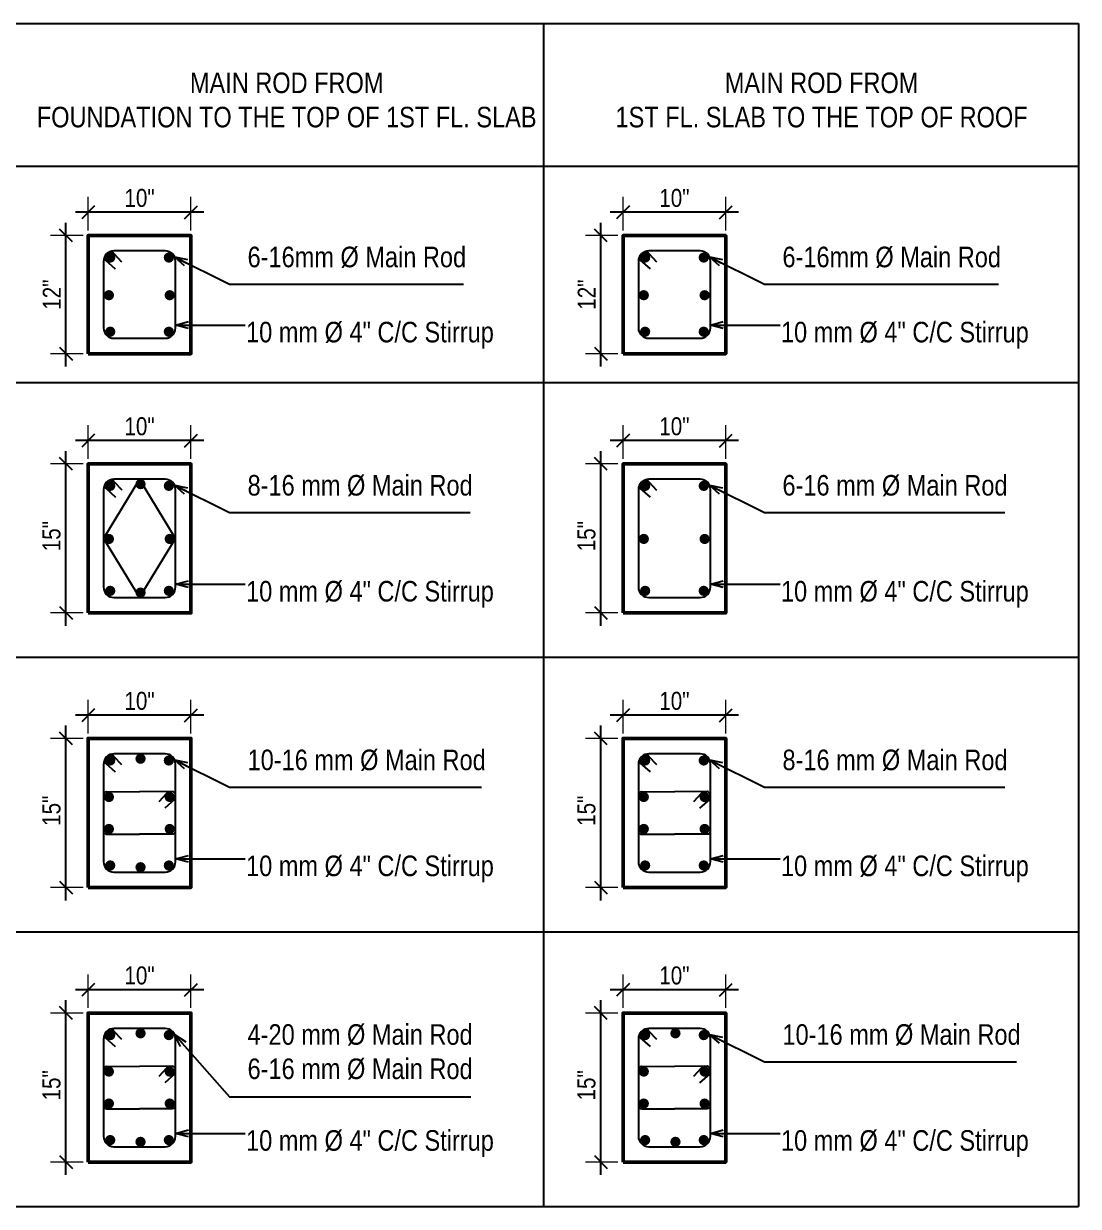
# Model space of a CAD drawing. Header units: inches. Extents: x -4010 to 92088, y -38563 to -1318.
# Drawn here: x 31318.2 to 31420.8, y -16396.8 to -16281.7 of the extents above; entities that cross this region are included whole.
import ezdxf

# ---------------------------------------------------------------- set-up
doc = ezdxf.new("R2010")
doc.units = ezdxf.units.IN
doc.header["$MEASUREMENT"] = 0
doc.header["$PDMODE"] = 99
doc.layers.add('Column', color=2, linetype='Continuous', lineweight=50)
doc.layers.add('DIM', color=7, linetype='Continuous', lineweight=15)
doc.layers.add('Rod', color=1, linetype='Continuous')
doc.layers.add('TEX', color=7, linetype='Continuous')
doc.styles.get("Standard").update_dxf_attribs({"font": 'ARIALN.TTF'})
doc.dimstyles.new('_20', dxfattribs={"dimscale": 0.25, "dimtxt": 7, "dimasz": 5, "dimexe": 6, "dimexo": 2, "dimgap": 2, "dimtad": 1, "dimdec": 1, "dimzin": 3, "dimdsep": 46, "dimlunit": 4, "dimtxsty": 'Standard', "dimblk": 'OBLIQUE', "dimcen": 0, "dimdle": 5, "dimclrt": 7, "dimazin": 0, "dimtfac": 0.0375, "dimtdec": 1, "dimtofl": 0, "dimtmove": 0, "dimatfit": 3, "dimldrblk": 'OPEN30', "dimfxl": 6, "dimtvp": 0.8, "dimtolj": 1, "dimtzin": 0, "dimlwe": -1, "dimarcsym": 0})

# ---------------------------------------------------------------- blocks, each defined once
blk = doc.blocks.new('_Oblique')
at = {"color": 0, "linetype": 'ByBlock', "lineweight": -2}
blk.add_line((-0.5, -0.5), (0.5, 0.5), dxfattribs=at)
blk = doc.blocks.new('*D399')
at = {"layer": 'Defpoints', "color": 0}
for p in [(31322.33, -16302.29), (31324.49, -16302.29), (31324.49, -16313.79)]:
    blk.add_point(p, dxfattribs=at)
at = {"layer": 'DIM', "color": 0, "lineweight": -2}
blk.add_line((31322.33, -16315.04), (31322.33, -16301.04), dxfattribs=at)
at = {"layer": 'DIM', "color": 0}
for p, q in [((31323.99, -16302.29), (31320.83, -16302.29)), ((31323.99, -16313.79), (31320.83, -16313.79))]:
    blk.add_line(p, q, dxfattribs=at)
at = {"layer": 'DIM', "color": 0, "lineweight": -2, "xscale": 1.25, "yscale": 1.25, "zscale": 1.25}
for p, rotation in [((31322.33, -16302.29), 90), ((31322.33, -16313.79), 270)]:
    blk.add_blockref('_Oblique', p, dxfattribs=dict(at, rotation=rotation))
at = {"layer": 'DIM', "color": 7, "insert": (31320.95, -16308.04), "char_height": 1.75, "attachment_point": 5, "rotation": 90}
blk.add_mtext('\\A1;12"', dxfattribs=at)
blk = doc.blocks.new('_Open30')
at = {"color": 0, "linetype": 'ByBlock', "lineweight": -2}
for p, q in [((-1, 0.268), (0, 0)), ((0, 0), (-1, -0.268)), ((0, 0), (-1, 0))]:
    blk.add_line(p, q, dxfattribs=at)
blk = doc.blocks.new('*D556')
at = {"layer": 'Defpoints', "color": 0}
for p in [(31324.49, -16300.03), (31324.49, -16302.29), (31334.49, -16302.29)]:
    blk.add_point(p, dxfattribs=at)
at = {"layer": 'DIM', "color": 0}
for p, q in [((31324.49, -16301.79), (31324.49, -16298.53)), ((31334.49, -16301.79), (31334.49, -16298.53))]:
    blk.add_line(p, q, dxfattribs=at)
at = {"layer": 'DIM', "color": 0, "lineweight": -2}
blk.add_line((31335.74, -16300.03), (31323.24, -16300.03), dxfattribs=at)
at = {"layer": 'DIM', "color": 0, "lineweight": -2, "xscale": 1.25, "yscale": 1.25, "zscale": 1.25, "rotation": 180}
blk.add_blockref('_Oblique', (31324.49, -16300.03), dxfattribs=at)
at = {"layer": 'DIM', "color": 0, "lineweight": -2, "xscale": 1.25, "yscale": 1.25, "zscale": 1.25}
blk.add_blockref('_Oblique', (31334.49, -16300.03), dxfattribs=at)
at = {"layer": 'DIM', "color": 7, "insert": (31329.49, -16298.64), "char_height": 1.75, "attachment_point": 5}
blk.add_mtext('\\A1;10"', dxfattribs=at)
blk = doc.blocks.new('*D400')
at = {"layer": 'Defpoints', "color": 0}
for p in [(31322.33, -16351.23), (31324.49, -16351.23), (31324.49, -16365.73)]:
    blk.add_point(p, dxfattribs=at)
at = {"layer": 'DIM', "color": 0, "lineweight": -2}
blk.add_line((31322.33, -16366.98), (31322.33, -16349.98), dxfattribs=at)
at = {"layer": 'DIM', "color": 0}
for p, q in [((31323.99, -16351.23), (31320.83, -16351.23)), ((31323.99, -16365.73), (31320.83, -16365.73))]:
    blk.add_line(p, q, dxfattribs=at)
at = {"layer": 'DIM', "color": 0, "lineweight": -2, "xscale": 1.25, "yscale": 1.25, "zscale": 1.25}
for p, rotation in [((31322.33, -16351.23), 90), ((31322.33, -16365.73), 270)]:
    blk.add_blockref('_Oblique', p, dxfattribs=dict(at, rotation=rotation))
at = {"layer": 'DIM', "color": 7, "insert": (31320.93, -16358.26), "char_height": 1.75, "attachment_point": 5, "rotation": 90}
blk.add_mtext('\\A1;15"', dxfattribs=at)
blk = doc.blocks.new('*D557')
at = {"layer": 'Defpoints', "color": 0}
for p in [(31324.49, -16348.97), (31324.49, -16351.23), (31334.49, -16351.23)]:
    blk.add_point(p, dxfattribs=at)
at = {"layer": 'DIM', "color": 0}
for p, q in [((31324.49, -16350.73), (31324.49, -16347.47)), ((31334.49, -16350.73), (31334.49, -16347.47))]:
    blk.add_line(p, q, dxfattribs=at)
at = {"layer": 'DIM', "color": 0, "lineweight": -2}
blk.add_line((31335.74, -16348.97), (31323.24, -16348.97), dxfattribs=at)
at = {"layer": 'DIM', "color": 0, "lineweight": -2, "xscale": 1.25, "yscale": 1.25, "zscale": 1.25, "rotation": 180}
blk.add_blockref('_Oblique', (31324.49, -16348.97), dxfattribs=at)
at = {"layer": 'DIM', "color": 0, "lineweight": -2, "xscale": 1.25, "yscale": 1.25, "zscale": 1.25}
blk.add_blockref('_Oblique', (31334.49, -16348.97), dxfattribs=at)
at = {"layer": 'DIM', "color": 7, "insert": (31329.49, -16347.58), "char_height": 1.75, "attachment_point": 5}
blk.add_mtext('\\A1;10"', dxfattribs=at)
blk = doc.blocks.new('*D402')
at = {"layer": 'Defpoints', "color": 0}
for p in [(31374.38, -16302.29), (31376.53, -16302.29), (31376.53, -16313.79)]:
    blk.add_point(p, dxfattribs=at)
at = {"layer": 'DIM', "color": 0, "lineweight": -2}
blk.add_line((31374.38, -16315.04), (31374.38, -16301.04), dxfattribs=at)
at = {"layer": 'DIM', "color": 0}
for p, q in [((31376.03, -16302.29), (31372.88, -16302.29)), ((31376.03, -16313.79), (31372.88, -16313.79))]:
    blk.add_line(p, q, dxfattribs=at)
at = {"layer": 'DIM', "color": 0, "lineweight": -2, "xscale": 1.25, "yscale": 1.25, "zscale": 1.25}
for p, rotation in [((31374.38, -16302.29), 90), ((31374.38, -16313.79), 270)]:
    blk.add_blockref('_Oblique', p, dxfattribs=dict(at, rotation=rotation))
at = {"layer": 'DIM', "color": 7, "insert": (31373, -16308.04), "char_height": 1.75, "attachment_point": 5, "rotation": 90}
blk.add_mtext('\\A1;12"', dxfattribs=at)
blk = doc.blocks.new('*D559')
at = {"layer": 'Defpoints', "color": 0}
for p in [(31376.53, -16300.03), (31376.53, -16302.29), (31386.53, -16302.29)]:
    blk.add_point(p, dxfattribs=at)
at = {"layer": 'DIM', "color": 0}
for p, q in [((31376.53, -16301.79), (31376.53, -16298.53)), ((31386.53, -16301.79), (31386.53, -16298.53))]:
    blk.add_line(p, q, dxfattribs=at)
at = {"layer": 'DIM', "color": 0, "lineweight": -2}
blk.add_line((31387.78, -16300.03), (31375.28, -16300.03), dxfattribs=at)
at = {"layer": 'DIM', "color": 0, "lineweight": -2, "xscale": 1.25, "yscale": 1.25, "zscale": 1.25, "rotation": 180}
blk.add_blockref('_Oblique', (31376.53, -16300.03), dxfattribs=at)
at = {"layer": 'DIM', "color": 0, "lineweight": -2, "xscale": 1.25, "yscale": 1.25, "zscale": 1.25}
blk.add_blockref('_Oblique', (31386.53, -16300.03), dxfattribs=at)
at = {"layer": 'DIM', "color": 7, "insert": (31381.53, -16298.64), "char_height": 1.75, "attachment_point": 5}
blk.add_mtext('\\A1;10"', dxfattribs=at)
blk = doc.blocks.new('*D403')
at = {"layer": 'Defpoints', "color": 0}
for p in [(31374.38, -16351.23), (31376.53, -16351.23), (31376.53, -16365.73)]:
    blk.add_point(p, dxfattribs=at)
at = {"layer": 'DIM', "color": 0, "lineweight": -2}
blk.add_line((31374.38, -16366.98), (31374.38, -16349.98), dxfattribs=at)
at = {"layer": 'DIM', "color": 0}
for p, q in [((31376.03, -16351.23), (31372.88, -16351.23)), ((31376.03, -16365.73), (31372.88, -16365.73))]:
    blk.add_line(p, q, dxfattribs=at)
at = {"layer": 'DIM', "color": 0, "lineweight": -2, "xscale": 1.25, "yscale": 1.25, "zscale": 1.25}
for p, rotation in [((31374.38, -16351.23), 90), ((31374.38, -16365.73), 270)]:
    blk.add_blockref('_Oblique', p, dxfattribs=dict(at, rotation=rotation))
at = {"layer": 'DIM', "color": 7, "insert": (31372.98, -16358.26), "char_height": 1.75, "attachment_point": 5, "rotation": 90}
blk.add_mtext('\\A1;15"', dxfattribs=at)
blk = doc.blocks.new('*D560')
at = {"layer": 'Defpoints', "color": 0}
for p in [(31376.53, -16348.97), (31376.53, -16351.23), (31386.53, -16351.23)]:
    blk.add_point(p, dxfattribs=at)
at = {"layer": 'DIM', "color": 0}
for p, q in [((31376.53, -16350.73), (31376.53, -16347.47)), ((31386.53, -16350.73), (31386.53, -16347.47))]:
    blk.add_line(p, q, dxfattribs=at)
at = {"layer": 'DIM', "color": 0, "lineweight": -2}
blk.add_line((31387.78, -16348.97), (31375.28, -16348.97), dxfattribs=at)
at = {"layer": 'DIM', "color": 0, "lineweight": -2, "xscale": 1.25, "yscale": 1.25, "zscale": 1.25, "rotation": 180}
blk.add_blockref('_Oblique', (31376.53, -16348.97), dxfattribs=at)
at = {"layer": 'DIM', "color": 0, "lineweight": -2, "xscale": 1.25, "yscale": 1.25, "zscale": 1.25}
blk.add_blockref('_Oblique', (31386.53, -16348.97), dxfattribs=at)
at = {"layer": 'DIM', "color": 7, "insert": (31381.53, -16347.58), "char_height": 1.75, "attachment_point": 5}
blk.add_mtext('\\A1;10"', dxfattribs=at)
blk = doc.blocks.new('*D404')
at = {"layer": 'Defpoints', "color": 0}
for p in [(31322.33, -16324.51), (31324.49, -16324.51), (31324.49, -16339.01)]:
    blk.add_point(p, dxfattribs=at)
at = {"layer": 'DIM', "color": 0, "lineweight": -2}
blk.add_line((31322.33, -16340.26), (31322.33, -16323.26), dxfattribs=at)
at = {"layer": 'DIM', "color": 0}
for p, q in [((31323.99, -16324.51), (31320.83, -16324.51)), ((31323.99, -16339.01), (31320.83, -16339.01))]:
    blk.add_line(p, q, dxfattribs=at)
at = {"layer": 'DIM', "color": 0, "lineweight": -2, "xscale": 1.25, "yscale": 1.25, "zscale": 1.25}
for p, rotation in [((31322.33, -16324.51), 90), ((31322.33, -16339.01), 270)]:
    blk.add_blockref('_Oblique', p, dxfattribs=dict(at, rotation=rotation))
at = {"layer": 'DIM', "color": 7, "insert": (31320.93, -16331.54), "char_height": 1.75, "attachment_point": 5, "rotation": 90}
blk.add_mtext('\\A1;15"', dxfattribs=at)
blk = doc.blocks.new('*D561')
at = {"layer": 'Defpoints', "color": 0}
for p in [(31324.49, -16322.25), (31324.49, -16324.51), (31334.49, -16324.51)]:
    blk.add_point(p, dxfattribs=at)
at = {"layer": 'DIM', "color": 0}
for p, q in [((31324.49, -16324.01), (31324.49, -16320.75)), ((31334.49, -16324.01), (31334.49, -16320.75))]:
    blk.add_line(p, q, dxfattribs=at)
at = {"layer": 'DIM', "color": 0, "lineweight": -2}
blk.add_line((31335.74, -16322.25), (31323.24, -16322.25), dxfattribs=at)
at = {"layer": 'DIM', "color": 0, "lineweight": -2, "xscale": 1.25, "yscale": 1.25, "zscale": 1.25, "rotation": 180}
blk.add_blockref('_Oblique', (31324.49, -16322.25), dxfattribs=at)
at = {"layer": 'DIM', "color": 0, "lineweight": -2, "xscale": 1.25, "yscale": 1.25, "zscale": 1.25}
blk.add_blockref('_Oblique', (31334.49, -16322.25), dxfattribs=at)
at = {"layer": 'DIM', "color": 7, "insert": (31329.49, -16320.86), "char_height": 1.75, "attachment_point": 5}
blk.add_mtext('\\A1;10"', dxfattribs=at)
blk = doc.blocks.new('*D406')
at = {"layer": 'Defpoints', "color": 0}
for p in [(31374.38, -16324.51), (31376.53, -16324.51), (31376.53, -16339.01)]:
    blk.add_point(p, dxfattribs=at)
at = {"layer": 'DIM', "color": 0, "lineweight": -2}
blk.add_line((31374.38, -16340.26), (31374.38, -16323.26), dxfattribs=at)
at = {"layer": 'DIM', "color": 0}
for p, q in [((31376.03, -16324.51), (31372.88, -16324.51)), ((31376.03, -16339.01), (31372.88, -16339.01))]:
    blk.add_line(p, q, dxfattribs=at)
at = {"layer": 'DIM', "color": 0, "lineweight": -2, "xscale": 1.25, "yscale": 1.25, "zscale": 1.25}
for p, rotation in [((31374.38, -16324.51), 90), ((31374.38, -16339.01), 270)]:
    blk.add_blockref('_Oblique', p, dxfattribs=dict(at, rotation=rotation))
at = {"layer": 'DIM', "color": 7, "insert": (31372.98, -16331.54), "char_height": 1.75, "attachment_point": 5, "rotation": 90}
blk.add_mtext('\\A1;15"', dxfattribs=at)
blk = doc.blocks.new('*D563')
at = {"layer": 'Defpoints', "color": 0}
for p in [(31376.53, -16322.25), (31376.53, -16324.51), (31386.53, -16324.51)]:
    blk.add_point(p, dxfattribs=at)
at = {"layer": 'DIM', "color": 0}
for p, q in [((31376.53, -16324.01), (31376.53, -16320.75)), ((31386.53, -16324.01), (31386.53, -16320.75))]:
    blk.add_line(p, q, dxfattribs=at)
at = {"layer": 'DIM', "color": 0, "lineweight": -2}
blk.add_line((31387.78, -16322.25), (31375.28, -16322.25), dxfattribs=at)
at = {"layer": 'DIM', "color": 0, "lineweight": -2, "xscale": 1.25, "yscale": 1.25, "zscale": 1.25, "rotation": 180}
blk.add_blockref('_Oblique', (31376.53, -16322.25), dxfattribs=at)
at = {"layer": 'DIM', "color": 0, "lineweight": -2, "xscale": 1.25, "yscale": 1.25, "zscale": 1.25}
blk.add_blockref('_Oblique', (31386.53, -16322.25), dxfattribs=at)
at = {"layer": 'DIM', "color": 7, "insert": (31381.53, -16320.86), "char_height": 1.75, "attachment_point": 5}
blk.add_mtext('\\A1;10"', dxfattribs=at)
blk = doc.blocks.new('*D407')
at = {"layer": 'Defpoints', "color": 0}
for p in [(31322.33, -16377.95), (31324.49, -16377.95), (31324.49, -16392.45)]:
    blk.add_point(p, dxfattribs=at)
at = {"layer": 'DIM', "color": 0, "lineweight": -2}
blk.add_line((31322.33, -16393.7), (31322.33, -16376.7), dxfattribs=at)
at = {"layer": 'DIM', "color": 0}
for p, q in [((31323.99, -16377.95), (31320.83, -16377.95)), ((31323.99, -16392.45), (31320.83, -16392.45))]:
    blk.add_line(p, q, dxfattribs=at)
at = {"layer": 'DIM', "color": 0, "lineweight": -2, "xscale": 1.25, "yscale": 1.25, "zscale": 1.25}
for p, rotation in [((31322.33, -16377.95), 90), ((31322.33, -16392.45), 270)]:
    blk.add_blockref('_Oblique', p, dxfattribs=dict(at, rotation=rotation))
at = {"layer": 'DIM', "color": 7, "insert": (31320.93, -16384.98), "char_height": 1.75, "attachment_point": 5, "rotation": 90}
blk.add_mtext('\\A1;15"', dxfattribs=at)
blk = doc.blocks.new('*D564')
at = {"layer": 'Defpoints', "color": 0}
for p in [(31324.49, -16375.69), (31324.49, -16377.95), (31334.49, -16377.95)]:
    blk.add_point(p, dxfattribs=at)
at = {"layer": 'DIM', "color": 0}
for p, q in [((31324.49, -16377.45), (31324.49, -16374.19)), ((31334.49, -16377.45), (31334.49, -16374.19))]:
    blk.add_line(p, q, dxfattribs=at)
at = {"layer": 'DIM', "color": 0, "lineweight": -2}
blk.add_line((31335.74, -16375.69), (31323.24, -16375.69), dxfattribs=at)
at = {"layer": 'DIM', "color": 0, "lineweight": -2, "xscale": 1.25, "yscale": 1.25, "zscale": 1.25, "rotation": 180}
blk.add_blockref('_Oblique', (31324.49, -16375.69), dxfattribs=at)
at = {"layer": 'DIM', "color": 0, "lineweight": -2, "xscale": 1.25, "yscale": 1.25, "zscale": 1.25}
blk.add_blockref('_Oblique', (31334.49, -16375.69), dxfattribs=at)
at = {"layer": 'DIM', "color": 7, "insert": (31329.49, -16374.3), "char_height": 1.75, "attachment_point": 5}
blk.add_mtext('\\A1;10"', dxfattribs=at)
blk = doc.blocks.new('*D409')
at = {"layer": 'Defpoints', "color": 0}
for p in [(31374.38, -16377.95), (31376.53, -16377.95), (31376.53, -16392.45)]:
    blk.add_point(p, dxfattribs=at)
at = {"layer": 'DIM', "color": 0, "lineweight": -2}
blk.add_line((31374.38, -16393.7), (31374.38, -16376.7), dxfattribs=at)
at = {"layer": 'DIM', "color": 0}
for p, q in [((31376.03, -16377.95), (31372.88, -16377.95)), ((31376.03, -16392.45), (31372.88, -16392.45))]:
    blk.add_line(p, q, dxfattribs=at)
at = {"layer": 'DIM', "color": 0, "lineweight": -2, "xscale": 1.25, "yscale": 1.25, "zscale": 1.25}
for p, rotation in [((31374.38, -16377.95), 90), ((31374.38, -16392.45), 270)]:
    blk.add_blockref('_Oblique', p, dxfattribs=dict(at, rotation=rotation))
at = {"layer": 'DIM', "color": 7, "insert": (31372.98, -16384.98), "char_height": 1.75, "attachment_point": 5, "rotation": 90}
blk.add_mtext('\\A1;15"', dxfattribs=at)
blk = doc.blocks.new('*D566')
at = {"layer": 'Defpoints', "color": 0}
for p in [(31376.53, -16375.69), (31376.53, -16377.95), (31386.53, -16377.95)]:
    blk.add_point(p, dxfattribs=at)
at = {"layer": 'DIM', "color": 0}
for p, q in [((31376.53, -16377.45), (31376.53, -16374.19)), ((31386.53, -16377.45), (31386.53, -16374.19))]:
    blk.add_line(p, q, dxfattribs=at)
at = {"layer": 'DIM', "color": 0, "lineweight": -2}
blk.add_line((31387.78, -16375.69), (31375.28, -16375.69), dxfattribs=at)
at = {"layer": 'DIM', "color": 0, "lineweight": -2, "xscale": 1.25, "yscale": 1.25, "zscale": 1.25, "rotation": 180}
blk.add_blockref('_Oblique', (31376.53, -16375.69), dxfattribs=at)
at = {"layer": 'DIM', "color": 0, "lineweight": -2, "xscale": 1.25, "yscale": 1.25, "zscale": 1.25}
blk.add_blockref('_Oblique', (31386.53, -16375.69), dxfattribs=at)
at = {"layer": 'DIM', "color": 7, "insert": (31381.53, -16374.3), "char_height": 1.75, "attachment_point": 5}
blk.add_mtext('\\A1;10"', dxfattribs=at)

msp = doc.modelspace()

# ---------------------------------------------------------------- hatches: boundary and pattern name
at = {"layer": 'Rod'}
for points in [[(31327.135, -16304.432, -1), (31326.135, -16304.432, -1)], [(31331.839, -16304.432, 1), (31332.839, -16304.432, 1)], [(31379.182, -16304.432, -1), (31378.182, -16304.432, -1)], [(31383.886, -16304.432, 1), (31384.886, -16304.432, 1)], [(31327.007, -16308.097, 1), (31326.007, -16308.097, 1)], [(31331.925, -16308.097, -1), (31332.925, -16308.097, -1)], [(31379.053, -16308.097, 1), (31378.053, -16308.097, 1)], [(31383.972, -16308.097, -1), (31384.972, -16308.097, -1)], [(31327.135, -16311.647, 1), (31326.135, -16311.647, 1)], [(31331.839, -16311.647, -1), (31332.839, -16311.647, -1)], [(31379.182, -16311.647, 1), (31378.182, -16311.647, 1)], [(31383.886, -16311.647, -1), (31384.886, -16311.647, -1)], [(31329.085, -16326.477, -1), (31330.085, -16326.477, -1)], [(31327.135, -16326.649, -1), (31326.135, -16326.649, -1)], [(31331.839, -16326.649, 1), (31332.839, -16326.649, 1)], [(31379.182, -16326.649, -1), (31378.182, -16326.649, -1)], [(31383.886, -16326.649, 1), (31384.886, -16326.649, 1)], [(31327.007, -16331.814, 1), (31326.007, -16331.814, 1)], [(31331.925, -16331.814, -1), (31332.925, -16331.814, -1)], [(31379.053, -16331.814, 1), (31378.053, -16331.814, 1)], [(31383.972, -16331.814, -1), (31384.972, -16331.814, -1)], [(31327.135, -16336.864, 1), (31326.135, -16336.864, 1)], [(31331.839, -16336.864, -1), (31332.839, -16336.864, -1)], [(31379.182, -16336.864, 1), (31378.182, -16336.864, 1)], [(31383.886, -16336.864, -1), (31384.886, -16336.864, -1)], [(31329.085, -16337.037, 1), (31330.085, -16337.037, 1)], [(31327.135, -16353.371, -1), (31326.135, -16353.371, -1)], [(31329.085, -16353.199, -1), (31330.085, -16353.199, -1)], [(31331.839, -16353.371, 1), (31332.839, -16353.371, 1)], [(31379.182, -16353.371, -1), (31378.182, -16353.371, -1)], [(31383.886, -16353.371, 1), (31384.886, -16353.371, 1)], [(31327.007, -16356.924, 1), (31326.007, -16356.924, 1)], [(31331.925, -16356.924, -1), (31332.925, -16356.924, -1)], [(31379.053, -16356.924, 1), (31378.053, -16356.924, 1)], [(31383.972, -16356.924, -1), (31384.972, -16356.924, -1)], [(31327.007, -16360.034, -1), (31326.007, -16360.034, -1)], [(31331.925, -16360.034, 1), (31332.925, -16360.034, 1)], [(31379.053, -16360.034, -1), (31378.053, -16360.034, -1)], [(31383.972, -16360.034, 1), (31384.972, -16360.034, 1)], [(31327.135, -16363.586, 1), (31326.135, -16363.586, 1)], [(31329.085, -16363.759, 1), (31330.085, -16363.759, 1)], [(31331.839, -16363.586, -1), (31332.839, -16363.586, -1)], [(31379.182, -16363.586, 1), (31378.182, -16363.586, 1)], [(31383.886, -16363.586, -1), (31384.886, -16363.586, -1)], [(31327.135, -16380.093, -1), (31326.135, -16380.093, -1)], [(31329.085, -16379.921, -1), (31330.085, -16379.921, -1)], [(31331.839, -16380.093, 1), (31332.839, -16380.093, 1)], [(31379.182, -16380.093, -1), (31378.182, -16380.093, -1)], [(31381.132, -16379.921, -1), (31382.132, -16379.921, -1)], [(31383.886, -16380.093, 1), (31384.886, -16380.093, 1)], [(31327.007, -16383.646, 1), (31326.007, -16383.646, 1)], [(31331.925, -16383.646, -1), (31332.925, -16383.646, -1)], [(31379.053, -16383.646, 1), (31378.053, -16383.646, 1)], [(31383.972, -16383.646, -1), (31384.972, -16383.646, -1)], [(31327.007, -16386.756, -1), (31326.007, -16386.756, -1)], [(31331.925, -16386.756, 1), (31332.925, -16386.756, 1)], [(31379.053, -16386.756, -1), (31378.053, -16386.756, -1)], [(31383.972, -16386.756, 1), (31384.972, -16386.756, 1)], [(31327.135, -16390.308, 1), (31326.135, -16390.308, 1)], [(31329.085, -16390.481, 1), (31330.085, -16390.481, 1)], [(31331.839, -16390.308, -1), (31332.839, -16390.308, -1)], [(31379.182, -16390.308, 1), (31378.182, -16390.308, 1)], [(31381.132, -16390.481, 1), (31382.132, -16390.481, 1)], [(31383.886, -16390.308, -1), (31384.886, -16390.308, -1)]]:
    msp.add_hatch(color=256, dxfattribs=at).paths.add_polyline_path(points)

# ---------------------------------------------------------------- linework, layer by layer
at = {"layer": 'Column'}
for points in [[(31324.487, -16313.789), (31334.487, -16313.789), (31334.487, -16302.289), (31324.487, -16302.289)], [(31376.534, -16313.789), (31386.534, -16313.789), (31386.534, -16302.289), (31376.534, -16302.289)], [(31324.487, -16339.007), (31334.487, -16339.007), (31334.487, -16324.507), (31324.487, -16324.507)], [(31376.534, -16339.007), (31386.534, -16339.007), (31386.534, -16324.507), (31376.534, -16324.507)], [(31324.487, -16365.729), (31334.487, -16365.729), (31334.487, -16351.229), (31324.487, -16351.229)], [(31376.534, -16365.729), (31386.534, -16365.729), (31386.534, -16351.229), (31376.534, -16351.229)], [(31324.487, -16392.451), (31334.487, -16392.451), (31334.487, -16377.951), (31324.487, -16377.951)], [(31376.534, -16392.451), (31386.534, -16392.451), (31386.534, -16377.951), (31376.534, -16377.951)]]:
    msp.add_lwpolyline(points, close=True, dxfattribs=at)
at = {"layer": 'Rod'}
for p, q in [((31329.487, -16326.007), (31325.987, -16331.757)), ((31332.987, -16331.757), (31329.487, -16326.007)), ((31325.987, -16331.757), (31329.487, -16337.507)), ((31329.487, -16337.507), (31332.987, -16331.757))]:
    msp.add_line(p, q, dxfattribs=at)
for points in [[(31326.987, -16312.289), (31331.987, -16312.289, 0.4142136), (31332.987, -16311.289), (31332.987, -16304.789, 0.4142136), (31331.987, -16303.789), (31326.987, -16303.789, 0.4142136), (31325.987, -16304.789), (31325.987, -16311.289, 0.4142136)], [(31379.034, -16312.289), (31384.034, -16312.289, 0.4142136), (31385.034, -16311.289), (31385.034, -16304.789, 0.4142136), (31384.034, -16303.789), (31379.034, -16303.789, 0.4142136), (31378.034, -16304.789), (31378.034, -16311.289, 0.4142136)], [(31326.987, -16337.507), (31331.987, -16337.507, 0.4142136), (31332.987, -16336.507), (31332.987, -16327.007, 0.4142136), (31331.987, -16326.007), (31326.987, -16326.007, 0.4142136), (31325.987, -16327.007), (31325.987, -16336.507, 0.4142136)], [(31379.034, -16337.507), (31384.034, -16337.507, 0.4142136), (31385.034, -16336.507), (31385.034, -16327.007, 0.4142136), (31384.034, -16326.007), (31379.034, -16326.007, 0.4142136), (31378.034, -16327.007), (31378.034, -16336.507, 0.4142136)], [(31326.987, -16364.229), (31331.987, -16364.229, 0.4142136), (31332.987, -16363.229), (31332.987, -16353.729, 0.4142136), (31331.987, -16352.729), (31326.987, -16352.729, 0.4142136), (31325.987, -16353.729), (31325.987, -16363.229, 0.4142136)], [(31379.034, -16364.229), (31384.034, -16364.229, 0.4142136), (31385.034, -16363.229), (31385.034, -16353.729, 0.4142136), (31384.034, -16352.729), (31379.034, -16352.729, 0.4142136), (31378.034, -16353.729), (31378.034, -16363.229, 0.4142136)], [(31326.987, -16390.951), (31331.987, -16390.951, 0.4142136), (31332.987, -16389.951), (31332.987, -16380.451, 0.4142136), (31331.987, -16379.451), (31326.987, -16379.451, 0.4142136), (31325.987, -16380.451), (31325.987, -16389.951, 0.4142136)], [(31379.034, -16390.951), (31384.034, -16390.951, 0.4142136), (31385.034, -16389.951), (31385.034, -16380.451, 0.4142136), (31384.034, -16379.451), (31379.034, -16379.451, 0.4142136), (31378.034, -16380.451), (31378.034, -16389.951, 0.4142136)]]:
    msp.add_lwpolyline(points, format="xyb", close=True, dxfattribs=at)
for points in [[(31326.637, -16303.856, -0.3032581), (31326.983, -16304.046), (31327.734, -16304.837)], [(31378.684, -16303.856, -0.3032581), (31379.03, -16304.046), (31379.781, -16304.837)], [(31326.148, -16304.282, 0.2624441), (31326.169, -16304.684), (31327.118, -16305.529)], [(31378.195, -16304.282, 0.2624441), (31378.216, -16304.684), (31379.165, -16305.529)], [(31326.67, -16326.059, -0.3032581), (31327.017, -16326.249), (31327.768, -16327.04)], [(31378.684, -16326.074, -0.3032581), (31379.03, -16326.263), (31379.781, -16327.055)], [(31326.182, -16326.485, 0.2624441), (31326.202, -16326.887), (31327.151, -16327.732)], [(31378.195, -16326.499, 0.2624441), (31378.216, -16326.901), (31379.165, -16327.747)], [(31326.148, -16353.221, 0.2624441), (31326.169, -16353.624), (31327.118, -16354.469)], [(31326.637, -16352.796, -0.3032581), (31326.983, -16352.985), (31327.734, -16353.777)], [(31378.195, -16353.221, 0.2624441), (31378.216, -16353.624), (31379.165, -16354.469)], [(31378.684, -16352.796, -0.3032581), (31379.03, -16352.985), (31379.781, -16353.777)], [(31325.994, -16356.653, -0.3032581), (31326.301, -16356.405), (31329.487, -16356.427)], [(31332.98, -16356.653, 0.3032581), (31332.673, -16356.405), (31329.487, -16356.427)], [(31332.447, -16356.406, 0.3032581), (31332.101, -16356.595), (31331.35, -16357.386)], [(31332.906, -16356.771, -0.2624441), (31332.885, -16357.173), (31331.936, -16358.018)], [(31378.041, -16356.653, -0.3032581), (31378.348, -16356.405), (31381.534, -16356.427)], [(31385.027, -16356.653, 0.3032581), (31384.72, -16356.405), (31381.534, -16356.427)], [(31384.494, -16356.406, 0.3032581), (31384.148, -16356.595), (31383.397, -16357.386)], [(31384.953, -16356.771, -0.2624441), (31384.932, -16357.173), (31383.983, -16358.018)], [(31325.994, -16360.305, 0.3032581), (31326.301, -16360.553), (31329.487, -16360.53)], [(31332.98, -16360.305, -0.3032581), (31332.673, -16360.553), (31329.487, -16360.53)], [(31378.041, -16360.305, 0.3032581), (31378.348, -16360.553), (31381.534, -16360.53)], [(31385.027, -16360.305, -0.3032581), (31384.72, -16360.553), (31381.534, -16360.53)], [(31326.148, -16379.943, 0.2624441), (31326.169, -16380.346), (31327.118, -16381.191)], [(31326.637, -16379.518, -0.3032581), (31326.983, -16379.707), (31327.734, -16380.499)], [(31378.195, -16379.943, 0.2624441), (31378.216, -16380.346), (31379.165, -16381.191)], [(31378.684, -16379.518, -0.3032581), (31379.03, -16379.707), (31379.781, -16380.499)], [(31325.994, -16383.375, -0.3032581), (31326.301, -16383.127), (31329.487, -16383.149)], [(31332.98, -16383.375, 0.3032581), (31332.673, -16383.127), (31329.487, -16383.149)], [(31332.447, -16383.128, 0.3032581), (31332.101, -16383.317), (31331.35, -16384.108)], [(31332.906, -16383.493, -0.2624441), (31332.885, -16383.895), (31331.936, -16384.741)], [(31378.041, -16383.375, -0.3032581), (31378.348, -16383.127), (31381.534, -16383.149)], [(31385.027, -16383.375, 0.3032581), (31384.72, -16383.127), (31381.534, -16383.149)], [(31384.494, -16383.128, 0.3032581), (31384.148, -16383.317), (31383.397, -16384.108)], [(31384.953, -16383.493, -0.2624441), (31384.932, -16383.895), (31383.983, -16384.741)], [(31325.994, -16387.027, 0.3032581), (31326.301, -16387.275), (31329.487, -16387.253)], [(31332.98, -16387.027, -0.3032581), (31332.673, -16387.275), (31329.487, -16387.253)], [(31378.041, -16387.027, 0.3032581), (31378.348, -16387.275), (31381.534, -16387.253)], [(31385.027, -16387.027, -0.3032581), (31384.72, -16387.275), (31381.534, -16387.253)]]:
    msp.add_lwpolyline(points, format="xyb", dxfattribs=at)
at = {"layer": 'TEX'}
for p, q in [((31246.389, -16281.671), (31368.789, -16281.671)), ((31298.436, -16281.671), (31420.836, -16281.671)), ((31368.789, -16281.671), (31368.789, -16295.54)), ((31368.789, -16281.671), (31368.789, -16295.54)), ((31420.836, -16281.671), (31420.836, -16295.54)), ((31420.836, -16281.671), (31420.836, -16295.54)), ((31420.836, -16281.671), (31420.836, -16295.54)), ((31246.389, -16295.54), (31368.789, -16295.54)), ((31246.389, -16295.54), (31368.789, -16295.54)), ((31298.436, -16295.54), (31420.836, -16295.54)), ((31298.436, -16295.54), (31420.836, -16295.54)), ((31368.789, -16295.54), (31368.789, -16370.035)), ((31368.789, -16295.54), (31368.789, -16396.757)), ((31420.836, -16295.54), (31420.836, -16370.035)), ((31420.836, -16295.54), (31420.836, -16370.035)), ((31420.836, -16295.54), (31420.836, -16396.757)), ((31246.389, -16316.591), (31368.789, -16316.591)), ((31246.389, -16316.591), (31368.789, -16316.591)), ((31298.436, -16316.591), (31420.836, -16316.591)), ((31298.436, -16316.591), (31420.836, -16316.591)), ((31246.389, -16343.313), (31368.789, -16343.313)), ((31246.389, -16343.313), (31368.789, -16343.313)), ((31246.389, -16343.313), (31368.789, -16343.313)), ((31298.436, -16343.313), (31420.836, -16343.313)), ((31298.436, -16343.313), (31420.836, -16343.313)), ((31298.436, -16343.313), (31420.836, -16343.313)), ((31246.389, -16370.035), (31368.789, -16370.035)), ((31298.436, -16370.035), (31420.836, -16370.035)), ((31246.389, -16396.757), (31368.789, -16396.757)), ((31298.436, -16396.757), (31420.836, -16396.757))]:
    msp.add_line(p, q, dxfattribs=at)

# ---------------------------------------------------------------- texts
at = {"layer": 'TEX', "char_height": 2}
for s, insert, width, attachment_point in [('MAIN ROD FROM\\PFOUNDATION TO THE TOP OF 1ST FL. SLAB', (31343.805, -16289.109), 57.9349, 5), ('MAIN ROD FROM\\P1ST FL. SLAB TO THE TOP OF ROOF', (31395.852, -16289.109), 57.9349, 5), ('6-16mm Ø Main Rod', (31340, -16303.375), 29.41889, 1), ('6-16mm Ø Main Rod', (31392.046, -16303.375), 29.41889, 1), ('10 mm Ø 4" C/C Stirrup', (31339.854, -16310.685), 38.12995, 1), ('10 mm Ø 4" C/C Stirrup', (31391.901, -16310.685), 38.12995, 1), ('8-16 mm Ø Main Rod', (31340, -16325.592), 29.41889, 1), ('6-16 mm Ø Main Rod', (31392.046, -16325.592), 29.41889, 1), ('10 mm Ø 4" C/C Stirrup', (31339.854, -16335.902), 38.12995, 1), ('10 mm Ø 4" C/C Stirrup', (31391.901, -16335.902), 38.12995, 1), ('10-16 mm Ø Main Rod', (31340, -16352.314), 29.41889, 1), ('8-16 mm Ø Main Rod', (31392.046, -16352.314), 29.41889, 1), ('10 mm Ø 4" C/C Stirrup', (31339.854, -16362.624), 38.12995, 1), ('10 mm Ø 4" C/C Stirrup', (31391.901, -16362.624), 38.12995, 1), ('4-20 mm Ø Main Rod\\P6-16 mm Ø Main Rod', (31340, -16379.036), 29.41889, 1), ('10-16 mm Ø Main Rod', (31392.046, -16379.036), 29.41889, 1), ('10 mm Ø 4" C/C Stirrup', (31339.854, -16389.346), 38.12995, 1), ('10 mm Ø 4" C/C Stirrup', (31391.901, -16389.346), 38.12995, 1)]:
    msp.add_mtext(s, dxfattribs=dict(at, insert=insert, width=width, attachment_point=attachment_point))

# ---------------------------------------------------------------- dimensions: what is measured, and where the dimension line sits
at = {"layer": 'DIM'}
for base, p1, p2, picture, middle in [((31324.487, -16300.033), (31334.487, -16302.289), (31324.487, -16302.289), '*D556', (31329.487, -16298.639)), ((31376.534, -16300.033), (31386.534, -16302.289), (31376.534, -16302.289), '*D559', (31381.534, -16298.639))]:
    dim = msp.add_linear_dim(base=base, p1=p1, p2=p2, dimstyle='_20', dxfattribs=at)
    dim.commit()
    dim.dimension.update_dxf_attribs({"geometry": picture, "text_midpoint": middle})
for base, p1, p2, text, picture, middle in [((31322.328, -16302.289), (31324.487, -16313.789), (31324.487, -16302.289), '12"', '*D399', (31322.328, -16308.039)), ((31374.375, -16302.289), (31376.534, -16313.789), (31376.534, -16302.289), '12"', '*D402', (31374.375, -16308.039)), ((31322.328, -16324.507), (31324.487, -16339.007), (31324.487, -16324.507), '15"', '*D404', (31322.328, -16331.54)), ((31374.375, -16324.507), (31376.534, -16339.007), (31376.534, -16324.507), '15"', '*D406', (31374.375, -16331.54)), ((31322.328, -16351.229), (31324.487, -16365.729), (31324.487, -16351.229), '15"', '*D400', (31322.328, -16358.262)), ((31374.375, -16351.229), (31376.534, -16365.729), (31376.534, -16351.229), '15"', '*D403', (31374.375, -16358.262)), ((31322.328, -16377.951), (31324.487, -16392.451), (31324.487, -16377.951), '15"', '*D407', (31322.328, -16384.984)), ((31374.375, -16377.951), (31376.534, -16392.451), (31376.534, -16377.951), '15"', '*D409', (31374.375, -16384.984))]:
    dim = msp.add_linear_dim(base=base, p1=p1, p2=p2, angle=90, text=text, dimstyle='_20', dxfattribs=at)
    dim.commit()
    dim.dimension.update_dxf_attribs({"geometry": picture, "text_midpoint": middle, "dimtype": 160})
for base, p1, p2, picture, middle in [((31324.487, -16322.25), (31334.487, -16324.507), (31324.487, -16324.507), '*D561', (31329.487, -16320.857)), ((31376.534, -16322.25), (31386.534, -16324.507), (31376.534, -16324.507), '*D563', (31381.534, -16320.857)), ((31324.487, -16348.972), (31334.487, -16351.229), (31324.487, -16351.229), '*D557', (31329.487, -16347.579)), ((31376.534, -16348.972), (31386.534, -16351.229), (31376.534, -16351.229), '*D560', (31381.534, -16347.579)), ((31324.487, -16375.694), (31334.487, -16377.951), (31324.487, -16377.951), '*D564', (31329.487, -16374.301)), ((31376.534, -16375.694), (31386.534, -16377.951), (31376.534, -16377.951), '*D566', (31381.534, -16374.301))]:
    dim = msp.add_linear_dim(base=base, p1=p1, p2=p2, text='10"', dimstyle='_20', dxfattribs=at)
    dim.commit()
    dim.dimension.update_dxf_attribs({"geometry": picture, "text_midpoint": middle})

# ---------------------------------------------------------------- leaders
at = {"layer": 'DIM', "annotation_type": 0, "has_hookline": 1, "hookline_direction": 0}
for points, text_width in [([(31332.897, -16304.375), (31338.25, -16307.029), (31339.5, -16307.029)], 21.015), ([(31384.944, -16304.375), (31390.296, -16307.029), (31391.546, -16307.029)], 21.015), ([(31332.897, -16326.592), (31338.25, -16329.246), (31339.5, -16329.246)], 21.643), ([(31384.944, -16326.592), (31390.296, -16329.246), (31391.546, -16329.246)], 21.652), ([(31332.897, -16353.314), (31338.25, -16355.968), (31339.5, -16355.968)], 22.763), ([(31384.944, -16353.314), (31390.296, -16355.968), (31391.546, -16355.968)], 21.643), ([(31332.897, -16380.036), (31338.25, -16386.098), (31339.5, -16386.098)], 21.708), ([(31384.944, -16380.036), (31390.296, -16382.691), (31391.546, -16382.691)], 22.763)]:
    msp.add_leader(points, dimstyle='_20', dxfattribs=dict(at, text_width=text_width))
at = {"layer": 'DIM'}
for points in [[(31332.987, -16311), (31339.764, -16311)], [(31385.034, -16311), (31391.811, -16311)], [(31332.987, -16336.218), (31339.764, -16336.218)], [(31385.034, -16336.218), (31391.811, -16336.218)], [(31332.987, -16362.94), (31339.764, -16362.94)], [(31385.034, -16362.94), (31391.811, -16362.94)], [(31332.987, -16389.662), (31339.764, -16389.662)], [(31385.034, -16389.662), (31391.811, -16389.662)]]:
    msp.add_leader(points, dimstyle='_20', dxfattribs=at)

doc.saveas('drawing.dxf')
